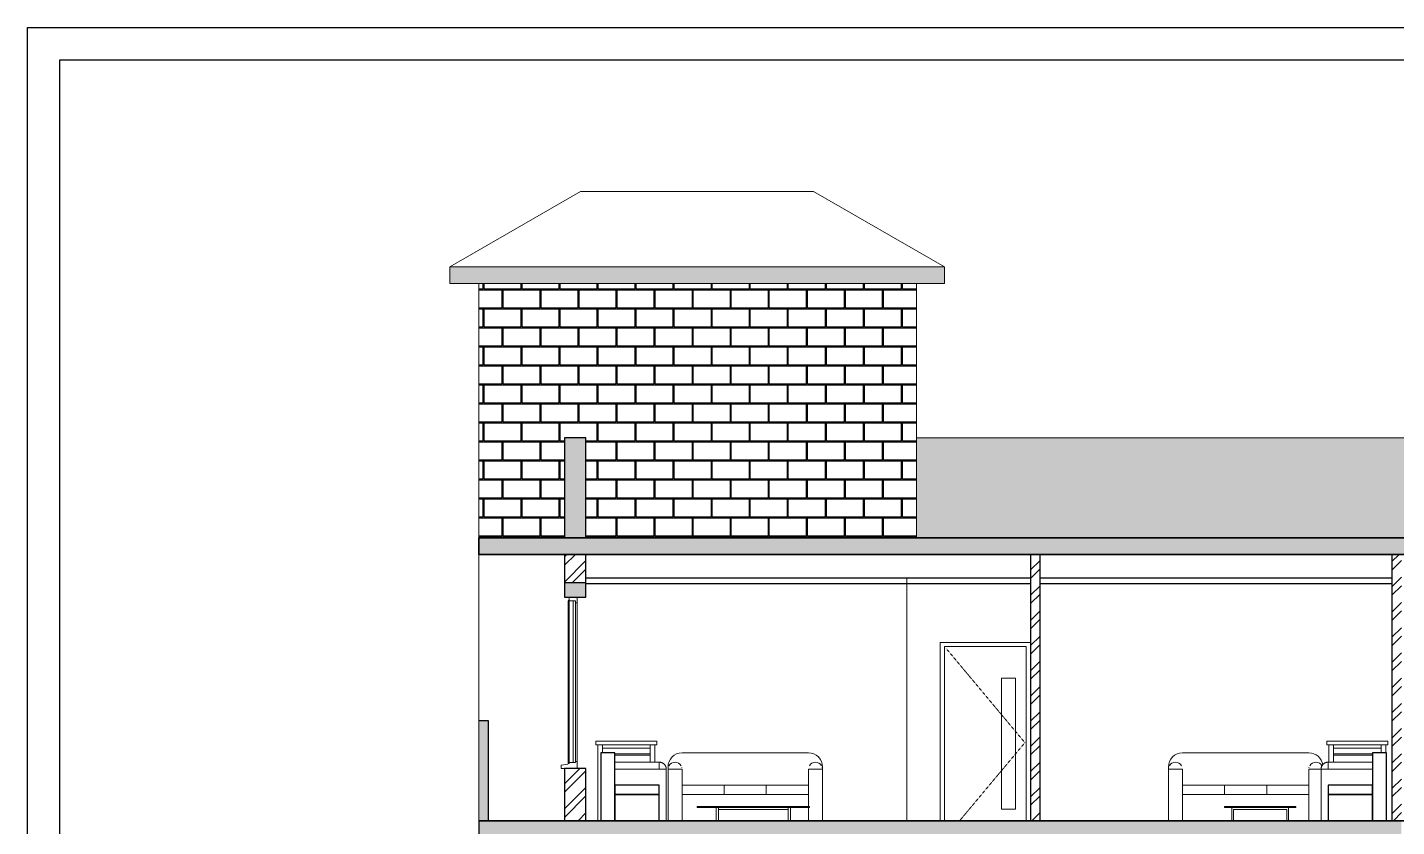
# Model space of a CAD drawing. Header units: inches. Extents: x 13884 to 18519, y 5853 to 8310.
# Drawn here: x 15047 to 15623, y 6326 to 6663 of the extents above; entities that cross this region are included whole.
import ezdxf

# ---------------------------------------------------------------- set-up
doc = ezdxf.new("R2010")
doc.units = ezdxf.units.IN
doc.header["$LTSCALE"] = 0.5
doc.header["$MEASUREMENT"] = 0
doc.linetypes.add('Dash4', pattern=[0.11811, 0.059055, -0.059055])
for name, color, linetype, lineweight in [('A-CLNGSUM', 5, 'Continuous', 9), ('A-DOORSYM', 1, 'Continuous', 9), ('A-FLOROTM', 6, 'Continuous', 9), ('A-GLAZIDM', 6, 'Continuous', 9), ('A-ROOFOTM', 4, 'Continuous', 9), ('A-WALL', 2, 'Continuous', 9), ('G-PLANOTM', 6, 'Continuous', 9), ('I-DETLFUM', 2, 'Continuous', 9)]:
    doc.layers.add(name, color=color, linetype=linetype, lineweight=lineweight)
doc.layers.add('Template', color=7, linetype='Continuous')

# ---------------------------------------------------------------- blocks, each defined once
blk = doc.blocks.new('Single Shutter with peep - D1-130232-Section 3')
at = {"layer": 'A-DOORSYM', "color": 252}
for p, q in [((-67.85, 208.23), (-102.31, 208.23)), ((-102.31, 208.23), (-102.31, 135)), ((-102.31, 135), (-102.31, 208.23)), ((-102.31, 208.23), (-67.85, 208.23)), ((-67.85, 135), (-67.85, 208.23)), ((-67.85, 208.23), (-67.85, 135)), ((-78.28, 139.81), (-78.28, 194.93)), ((-78.28, 194.93), (-72.38, 194.93)), ((-72.38, 194.93), (-72.38, 139.81)), ((-72.38, 139.81), (-78.28, 139.81))]:
    blk.add_line(p, q, dxfattribs=at)
at = {"layer": 'A-DOORSYM', "color": 252, "linetype": 'Dash4'}
for p, q in [((-101.72, 207.64), (-68.44, 167.82)), ((-68.44, 167.82), (-95.87, 135))]:
    blk.add_line(p, q, dxfattribs=at)
blk = doc.blocks.new('Tpl All Bars - W1-137298-Section 3')
at = {"layer": 'A-GLAZIDM', "color": 252, "lineweight": 18}
for p, q in [((-256.84, 104), (-260.11, 104)), ((-260.11, 104), (-260.11, 102.43)), ((-256.84, 101.64), (-256.84, 104)), ((-260.11, 102.43), (-257.55, 102.43)), ((-258.5, 102.43), (-258.5, 34.48)), ((-257.55, 102.43), (-258.5, 102.43)), ((-257.55, 102.43), (-257.55, 101.64)), ((-257.55, 34.48), (-257.55, 102.43)), ((-257.55, 101.64), (-256.84, 101.64)), ((-256.84, 34.95), (-257.55, 34.95)), ((-257.55, 34.95), (-257.55, 34.48)), ((-256.84, 32), (-256.84, 34.95)), ((-260.7, 33.76), (-263.55, 33.33)), ((-263.55, 33.33), (-263.55, 32)), ((-263.55, 32), (-256.84, 32)), ((-260.11, 34.01), (-260.7, 33.96)), ((-260.7, 33.96), (-260.7, 33.76)), ((-257.55, 34.48), (-260.11, 34.48)), ((-260.11, 34.48), (-260.11, 34.01)), ((-258.5, 34.48), (-257.55, 34.48))]:
    blk.add_line(p, q, dxfattribs=at)
at = {"layer": 'A-GLAZIDM', "color": 252}
for p, q in [((-260.34, 102.82), (-260.56, 102.39)), ((-260.56, 102.39), (-260.56, 34.51)), ((-260.34, 102.82), (-260.34, 34.09)), ((-260.11, 102.82), (-260.34, 102.82)), ((-260.11, 34.48), (-260.11, 102.43)), ((-256.84, 101.64), (-256.84, 34.95)), ((-260.56, 34.51), (-260.34, 34.09)), ((-260.34, 34.09), (-260.11, 34.09))]:
    blk.add_line(p, q, dxfattribs=at)
blk = doc.blocks.new('Sofa Three Seater - 1650 x 700 mm-V8-Section 3')
at = {"layer": 'G-PLANOTM', "color": 7, "lineweight": 25}
for p, q in [((-240.95, 405.54), (-246.86, 405.54)), ((-246.86, 405.54), (-246.86, 377)), ((-240.95, 377), (-240.95, 405.54)), ((-222.25, 391.96), (-240.95, 391.96)), ((-240.95, 391.96), (-240.95, 388.02)), ((-222.25, 388.02), (-222.25, 391.96)), ((-240.95, 388.02), (-222.25, 388.02)), ((-222.25, 388.02), (-240.95, 388.02)), ((-240.95, 388.02), (-240.95, 377)), ((-222.25, 377), (-222.25, 388.02)), ((-246.86, 377), (-240.95, 377)), ((-240.95, 377), (-222.25, 377))]:
    blk.add_line(p, q, dxfattribs=at)
at = {"layer": 'G-PLANOTM', "color": 7}
for p, q in [((-222.25, 401.61), (-240.95, 401.61)), ((-240.95, 398.65), (-222.25, 398.65)), ((-240.95, 398.65), (-222.25, 398.65)), ((-222.25, 401.51), (-222.25, 401.61)), ((-222.25, 401.61), (-222.25, 401.51)), ((-222.25, 401.21), (-222.25, 401.51)), ((-222.25, 401.51), (-222.25, 401.21)), ((-222.25, 400.74), (-222.25, 401.21)), ((-222.25, 401.21), (-222.25, 400.74)), ((-222.25, 400.13), (-222.25, 400.74)), ((-222.25, 400.74), (-222.25, 400.13)), ((-222.25, 398.65), (-222.25, 400.13)), ((-222.25, 400.13), (-222.25, 398.65)), ((-222.25, 398.65), (-220.77, 398.65)), ((-220.77, 398.65), (-222.25, 398.65)), ((-220.77, 398.65), (-220.16, 398.65)), ((-220.16, 398.65), (-220.77, 398.65)), ((-220.16, 398.65), (-219.69, 398.65)), ((-219.69, 398.65), (-220.16, 398.65)), ((-219.69, 398.65), (-219.4, 398.65)), ((-219.4, 398.65), (-219.69, 398.65)), ((-219.4, 398.65), (-219.3, 398.65)), ((-219.3, 398.65), (-219.4, 398.65)), ((-219.3, 377), (-219.3, 398.65))]:
    blk.add_line(p, q, dxfattribs=at)
blk.add_lwpolyline([(-219.3, 398.65), (-219.3, 398.77), (-219.31, 398.89), (-219.32, 399.01), (-219.34, 399.12), (-219.36, 399.24), (-219.38, 399.36), (-219.41, 399.47), (-219.45, 399.58), (-219.49, 399.69), (-219.53, 399.8), (-219.58, 399.91), (-219.63, 400.02), (-219.69, 400.12), (-219.75, 400.22), (-219.81, 400.32), (-219.88, 400.42), (-219.96, 400.51), (-220.03, 400.6), (-220.11, 400.69), (-220.19, 400.77), (-220.28, 400.85), (-220.37, 400.93), (-220.46, 401), (-220.56, 401.07), (-220.66, 401.14), (-220.76, 401.2), (-220.86, 401.26), (-220.96, 401.31), (-221.07, 401.36), (-221.18, 401.41), (-221.29, 401.45), (-221.4, 401.48), (-221.52, 401.51), (-221.63, 401.54), (-221.75, 401.56), (-221.87, 401.58), (-221.98, 401.59), (-222.1, 401.6), (-222.22, 401.61), (-222.25, 401.61)], dxfattribs=at)
blk = doc.blocks.new('Sofa Three Seater - 1650 x 700 mm-V1-Section 3')
at = {"layer": 'G-PLANOTM', "color": 7}
for p, q in [((-159.5, 163.54), (-212.65, 163.54)), ((-218.56, 157.64), (-218.56, 156.65)), ((-218.56, 156.65), (-218.56, 135)), ((-218.56, 156.65), (-218.16, 156.65)), ((-218.56, 156.65), (-217.98, 156.65)), ((-218.16, 156.65), (-218.56, 156.65)), ((-218.16, 156.65), (-217.69, 156.65)), ((-217.69, 156.65), (-218.16, 156.65)), ((-217.69, 156.65), (-216.37, 156.65)), ((-216.37, 156.65), (-217.69, 156.65)), ((-216.37, 156.65), (-215.61, 156.65)), ((-215.61, 156.65), (-216.37, 156.65)), ((-215.61, 156.65), (-214.84, 156.65)), ((-214.84, 156.65), (-215.61, 156.65)), ((-214.84, 156.65), (-214.13, 156.65)), ((-214.13, 156.65), (-214.84, 156.65)), ((-214.13, 156.65), (-213.52, 156.65)), ((-213.52, 156.65), (-214.13, 156.65)), ((-213.52, 156.65), (-213.05, 156.65)), ((-213.05, 156.65), (-213.52, 156.65)), ((-213.27, 156.65), (-212.65, 156.65)), ((-213.05, 156.65), (-212.65, 156.65)), ((-212.65, 156.65), (-213.05, 156.65)), ((-212.65, 135), (-212.65, 156.65)), ((-159.5, 156.65), (-159.5, 140.99)), ((-159.5, 156.65), (-159.11, 156.65)), ((-159.5, 156.65), (-158.92, 156.65)), ((-159.11, 156.65), (-159.5, 156.65)), ((-159.11, 156.65), (-158.64, 156.65)), ((-158.64, 156.65), (-159.11, 156.65)), ((-158.64, 156.65), (-158.03, 156.65)), ((-158.03, 156.65), (-158.64, 156.65)), ((-158.03, 156.65), (-157.31, 156.65)), ((-157.31, 156.65), (-158.03, 156.65)), ((-157.31, 156.65), (-156.55, 156.65)), ((-156.55, 156.65), (-157.31, 156.65)), ((-156.55, 156.65), (-155.79, 156.65)), ((-155.79, 156.65), (-156.55, 156.65)), ((-155.79, 156.65), (-154.46, 156.65)), ((-154.46, 156.65), (-155.79, 156.65)), ((-154.46, 156.65), (-153.99, 156.65)), ((-153.99, 156.65), (-154.46, 156.65)), ((-154.18, 156.65), (-153.6, 156.65)), ((-153.99, 156.65), (-153.6, 156.65)), ((-153.6, 156.65), (-153.99, 156.65)), ((-153.6, 156.65), (-153.6, 157.64)), ((-153.6, 135), (-153.6, 156.65)), ((-212.65, 149.96), (-212.44, 149.96)), ((-212.44, 149.96), (-212.19, 149.96)), ((-212.19, 149.96), (-211.49, 149.96)), ((-211.49, 149.96), (-211.08, 149.96)), ((-211.08, 149.96), (-196.51, 149.96)), ((-196.51, 149.96), (-196.1, 149.96)), ((-196.1, 149.96), (-195.72, 149.96)), ((-195.72, 149.96), (-195.4, 149.96)), ((-195.4, 149.96), (-195.15, 149.96)), ((-195.15, 149.96), (-194.99, 149.96)), ((-194.99, 149.96), (-194.94, 149.96)), ((-194.94, 149.96), (-194.94, 146.02)), ((-194.94, 149.96), (-194.88, 149.96)), ((-194.94, 146.02), (-194.94, 149.96)), ((-194.88, 149.96), (-194.73, 149.96)), ((-194.73, 149.96), (-194.47, 149.96)), ((-194.47, 149.96), (-194.15, 149.96)), ((-194.15, 149.96), (-193.77, 149.96)), ((-193.77, 149.96), (-193.36, 149.96)), ((-193.36, 149.96), (-178.79, 149.96)), ((-178.79, 149.96), (-178.39, 149.96)), ((-178.39, 149.96), (-178.01, 149.96)), ((-178.01, 149.96), (-177.68, 149.96)), ((-177.68, 149.96), (-177.43, 149.96)), ((-177.43, 149.96), (-177.27, 149.96)), ((-177.27, 149.96), (-177.22, 149.96)), ((-177.22, 149.96), (-177.22, 146.02)), ((-177.22, 149.96), (-177.17, 149.96)), ((-177.22, 146.02), (-177.22, 149.96)), ((-177.17, 149.96), (-177.01, 149.96)), ((-177.01, 149.96), (-176.76, 149.96)), ((-176.76, 149.96), (-176.43, 149.96)), ((-176.43, 149.96), (-176.05, 149.96)), ((-176.05, 149.96), (-175.64, 149.96)), ((-175.64, 149.96), (-161.08, 149.96)), ((-161.08, 149.96), (-160.67, 149.96)), ((-160.67, 149.96), (-159.96, 149.96)), ((-159.96, 149.96), (-159.71, 149.96)), ((-159.71, 149.96), (-159.5, 149.96)), ((-212.65, 146.02), (-211.08, 146.02)), ((-212.65, 146.02), (-212.65, 135)), ((-196.51, 146.02), (-211.08, 146.02)), ((-211.08, 146.02), (-196.51, 146.02)), ((-196.51, 146.02), (-193.36, 146.02)), ((-178.79, 146.02), (-193.36, 146.02)), ((-193.36, 146.02), (-178.79, 146.02)), ((-178.79, 146.02), (-175.76, 146.02)), ((-175.64, 146.02), (-175.76, 146.02)), ((-161.08, 146.02), (-175.64, 146.02)), ((-175.64, 146.02), (-161.08, 146.02)), ((-161.08, 146.02), (-159.5, 146.02)), ((-159.5, 146.02), (-159.5, 140.99)), ((-159.5, 140.49), (-159.5, 135)), ((-159.5, 140.49), (-159.5, 135))]:
    blk.add_line(p, q, dxfattribs=at)
for centre, radius, start, end in [((-212.65, 157.64), 5.91, 90, 180), ((-159.5, 157.64), 5.91, 360, 90), ((-215.61, 156.65), 2.95, 30, 150), ((-215.61, 156.65), 2.95, 30, 150), ((-215.61, 156.65), 2.95, 10.86, 15), ((-215.61, 156.65), 2.95, 10.86, 15), ((-156.55, 156.65), 2.95, 30, 150), ((-156.55, 156.65), 2.95, 30, 150), ((-156.55, 156.65), 2.95, 10.86, 15), ((-156.55, 156.65), 2.95, 10.86, 15)]:
    blk.add_arc(centre, radius, start, end, dxfattribs=at)
blk = doc.blocks.new('Table - Coffee _3_ - 1200 x 760mm-170253-Section 3')
at = {"layer": 'I-DETLFUM', "color": 7}
for p, q in [((-206.32, 140.99), (-159.08, 140.99)), ((-206.32, 140.49), (-206.32, 140.99)), ((-159.08, 140.49), (-206.32, 140.49)), ((-198.32, 135), (-198.32, 140.49)), ((-197.32, 140.49), (-197.32, 135)), ((-168.08, 139.74), (-197.32, 139.74)), ((-168.08, 135), (-168.08, 140.49)), ((-167.08, 140.49), (-167.08, 135)), ((-159.08, 140.49), (-159.08, 140.99))]:
    blk.add_line(p, q, dxfattribs=at)
blk = doc.blocks.new('Stool _4_ - 650 x 500mm-171093-Section 3')
at = {"layer": 'I-DETLFUM', "color": 7}
for p, q in [((-248.87, 168.46), (-223.28, 168.46)), ((-248.87, 166.89), (-248.87, 168.46)), ((-223.28, 166.89), (-223.28, 168.46)), ((-223.28, 166.89), (-248.87, 166.89)), ((-248.09, 135), (-248.09, 166.89)), ((-246.12, 163.54), (-246.12, 166.89)), ((-226.04, 165.5), (-246.12, 165.5)), ((-226.04, 163.18), (-240.95, 163.18)), ((-240.95, 162.55), (-226.04, 162.55)), ((-226.04, 159.61), (-226.04, 166.89)), ((-224.07, 159.61), (-224.07, 166.89))]:
    blk.add_line(p, q, dxfattribs=at)
blk = doc.blocks.new('Sofa Three Seater - 1650 x 700 mm-V9-Section 3')
at = {"layer": 'G-PLANOTM', "color": 7, "lineweight": 25}
for p, q in [((77.8, 405.54), (77.8, 377)), ((83.7, 405.54), (77.8, 405.54)), ((83.7, 377), (83.7, 405.54)), ((77.8, 391.96), (59.1, 391.96)), ((59.1, 391.96), (59.1, 388.02)), ((77.8, 388.02), (77.8, 391.96)), ((59.1, 388.02), (77.8, 388.02)), ((77.8, 388.02), (59.1, 388.02)), ((59.1, 388.02), (59.1, 377)), ((77.8, 377), (77.8, 388.02)), ((59.1, 377), (77.8, 377)), ((77.8, 377), (83.7, 377))]:
    blk.add_line(p, q, dxfattribs=at)
at = {"layer": 'G-PLANOTM', "color": 7}
for p, q in [((56.14, 398.65), (56.14, 377)), ((56.14, 398.65), (56.24, 398.65)), ((56.24, 398.65), (56.14, 398.65)), ((56.24, 398.65), (56.54, 398.65)), ((56.54, 398.65), (56.24, 398.65)), ((56.54, 398.65), (57.01, 398.65)), ((57.01, 398.65), (56.54, 398.65)), ((57.01, 398.65), (57.62, 398.65)), ((57.62, 398.65), (57.01, 398.65)), ((57.62, 398.65), (59.1, 398.65)), ((59.1, 398.65), (57.62, 398.65)), ((59.1, 401.61), (59.1, 401.51)), ((77.8, 401.61), (59.1, 401.61)), ((59.1, 401.51), (59.1, 401.61)), ((59.1, 401.51), (59.1, 401.21)), ((59.1, 401.21), (59.1, 401.51)), ((59.1, 401.21), (59.1, 400.74)), ((59.1, 400.74), (59.1, 401.21)), ((59.1, 400.74), (59.1, 400.13)), ((59.1, 400.13), (59.1, 400.74)), ((59.1, 400.13), (59.1, 398.65)), ((59.1, 398.65), (59.1, 400.13)), ((59.1, 398.65), (77.8, 398.65)), ((59.1, 398.65), (77.8, 398.65))]:
    blk.add_line(p, q, dxfattribs=at)
blk.add_lwpolyline([(59.1, 401.61), (58.98, 401.6), (58.86, 401.6), (58.74, 401.59), (58.62, 401.57), (58.51, 401.55), (58.39, 401.52), (58.28, 401.49), (58.17, 401.46), (58.06, 401.42), (57.95, 401.37), (57.84, 401.33), (57.73, 401.27), (57.63, 401.22), (57.53, 401.16), (57.43, 401.09), (57.33, 401.02), (57.24, 400.95), (57.15, 400.87), (57.06, 400.79), (56.98, 400.71), (56.9, 400.62), (56.82, 400.53), (56.75, 400.44), (56.68, 400.35), (56.61, 400.25), (56.55, 400.15), (56.49, 400.05), (56.44, 399.94), (56.39, 399.83), (56.34, 399.72), (56.3, 399.61), (56.27, 399.5), (56.23, 399.39), (56.21, 399.27), (56.19, 399.16), (56.17, 399.04), (56.15, 398.92), (56.15, 398.8), (56.14, 398.69), (56.14, 398.65)], dxfattribs=at)
blk = doc.blocks.new('Sofa Three Seater - 1650 x 700 mm-V2-Section 3')
at = {"layer": 'G-PLANOTM', "color": 7}
for p, q in [((51, 163.54), (-2.15, 163.54)), ((-8.06, 157.64), (-8.06, 156.65)), ((-8.06, 156.65), (-8.06, 135)), ((-8.06, 156.65), (-7.66, 156.65)), ((-7.66, 156.65), (-8.06, 156.65)), ((-7.66, 156.65), (-7.19, 156.65)), ((-7.19, 156.65), (-7.66, 156.65)), ((-7.19, 156.65), (-5.87, 156.65)), ((-5.87, 156.65), (-7.19, 156.65)), ((-5.87, 156.65), (-5.11, 156.65)), ((-5.11, 156.65), (-5.87, 156.65)), ((-5.11, 156.65), (-4.34, 156.65)), ((-4.34, 156.65), (-5.11, 156.65)), ((-4.34, 156.65), (-3.63, 156.65)), ((-3.63, 156.65), (-4.34, 156.65)), ((-3.63, 156.65), (-3.02, 156.65)), ((-3.02, 156.65), (-3.63, 156.65)), ((-3.02, 156.65), (-2.55, 156.65)), ((-2.55, 156.65), (-3.02, 156.65)), ((-2.55, 156.65), (-2.15, 156.65)), ((-2.15, 156.65), (-2.55, 156.65)), ((-2.15, 135), (-2.15, 156.65)), ((51, 156.65), (51, 135)), ((51, 156.65), (51.39, 156.65)), ((51.39, 156.65), (51, 156.65)), ((51.39, 156.65), (51.86, 156.65)), ((51.86, 156.65), (51.39, 156.65)), ((51.86, 156.65), (53.19, 156.65)), ((53.19, 156.65), (51.86, 156.65)), ((53.19, 156.65), (53.95, 156.65)), ((53.95, 156.65), (53.19, 156.65)), ((53.95, 156.65), (54.71, 156.65)), ((54.71, 156.65), (53.95, 156.65)), ((54.71, 156.65), (56.04, 156.65)), ((56.04, 156.65), (54.71, 156.65)), ((56.04, 156.65), (56.16, 156.65)), ((56.16, 156.65), (56.04, 156.65)), ((-2.15, 149.96), (-1.94, 149.96)), ((-1.94, 149.96), (-1.69, 149.96)), ((-1.69, 149.96), (-0.99, 149.96)), ((-0.99, 149.96), (-0.58, 149.96)), ((-0.58, 149.96), (13.99, 149.96)), ((13.99, 149.96), (14.4, 149.96)), ((14.4, 149.96), (14.78, 149.96)), ((14.78, 149.96), (15.1, 149.96)), ((15.1, 149.96), (15.35, 149.96)), ((15.35, 149.96), (15.51, 149.96)), ((15.51, 149.96), (15.56, 149.96)), ((15.56, 146.02), (15.56, 149.96)), ((15.56, 149.96), (15.56, 146.02)), ((15.56, 149.96), (15.62, 149.96)), ((15.62, 149.96), (15.77, 149.96)), ((15.77, 149.96), (16.03, 149.96)), ((16.03, 149.96), (16.35, 149.96)), ((16.35, 149.96), (16.73, 149.96)), ((16.73, 149.96), (17.14, 149.96)), ((17.14, 149.96), (31.71, 149.96)), ((31.71, 149.96), (32.11, 149.96)), ((32.11, 149.96), (32.49, 149.96)), ((32.49, 149.96), (32.82, 149.96)), ((32.82, 149.96), (33.07, 149.96)), ((33.07, 149.96), (33.23, 149.96)), ((33.23, 149.96), (33.28, 149.96)), ((33.28, 146.02), (33.28, 149.96)), ((33.28, 149.96), (33.28, 146.02)), ((33.28, 149.96), (33.33, 149.96)), ((33.33, 149.96), (33.49, 149.96)), ((33.49, 149.96), (33.74, 149.96)), ((33.74, 149.96), (34.07, 149.96)), ((34.07, 149.96), (34.45, 149.96)), ((34.45, 149.96), (34.86, 149.96)), ((34.86, 149.96), (49.42, 149.96)), ((49.42, 149.96), (49.83, 149.96)), ((49.83, 149.96), (50.54, 149.96)), ((50.54, 149.96), (50.79, 149.96)), ((50.79, 149.96), (51, 149.96)), ((-2.15, 146.02), (-0.58, 146.02)), ((-2.15, 135), (-2.15, 146.02)), ((13.99, 146.02), (-0.58, 146.02)), ((-0.58, 146.02), (13.99, 146.02)), ((13.99, 146.02), (17.14, 146.02)), ((31.71, 146.02), (17.14, 146.02)), ((17.14, 146.02), (31.71, 146.02)), ((31.71, 146.02), (34.86, 146.02)), ((49.42, 146.02), (34.86, 146.02)), ((34.86, 146.02), (51, 146.02)), ((51, 135), (51, 146.02))]:
    blk.add_line(p, q, dxfattribs=at)
for centre, radius, start, end in [((-2.15, 157.64), 5.91, 90, 180), ((51, 157.64), 5.91, 7.96382, 90), ((-5.11, 156.65), 2.95, 165, 169.14), ((-5.11, 156.65), 2.95, 165, 169.14), ((-5.11, 156.65), 2.95, 30, 150), ((-5.11, 156.65), 2.95, 30, 150), ((53.95, 156.65), 2.95, 165, 169.14), ((53.95, 156.65), 2.95, 165, 169.14), ((53.95, 156.65), 2.95, 30, 150), ((53.95, 156.65), 2.95, 30, 150)]:
    blk.add_arc(centre, radius, start, end, dxfattribs=at)
blk = doc.blocks.new('Table - Coffee _3_ - 1200 x 760mm-171633-Section 3')
at = {"layer": 'I-DETLFUM', "color": 7}
for p, q in [((15.58, 140.99), (45.5, 140.99)), ((15.58, 140.99), (15.58, 140.49)), ((45.5, 140.49), (15.58, 140.49)), ((18.58, 140.49), (18.58, 135)), ((19.33, 139.74), (41.75, 139.74)), ((19.33, 135), (19.33, 139.74)), ((41.75, 139.74), (41.75, 135)), ((42.5, 135), (42.5, 140.49)), ((45.5, 140.99), (45.5, 140.49))]:
    blk.add_line(p, q, dxfattribs=at)
blk = doc.blocks.new('Stool _4_ - 650 x 500mm-171634-Section 3')
at = {"layer": 'I-DETLFUM', "color": 7}
for p, q in [((58.63, 168.46), (84.22, 168.46)), ((58.63, 168.46), (58.63, 166.89)), ((84.22, 168.46), (84.22, 166.89)), ((84.22, 166.89), (58.63, 166.89)), ((59.41, 166.89), (59.41, 159.61)), ((61.38, 166.89), (61.38, 159.61)), ((81.46, 165.5), (61.38, 165.5)), ((77.8, 163.18), (61.38, 163.18)), ((61.38, 162.55), (77.8, 162.55)), ((81.46, 166.89), (81.46, 163.54)), ((83.43, 166.89), (83.43, 163.54))]:
    blk.add_line(p, q, dxfattribs=at)
blk = doc.blocks.new('A3 Paper')
at = {"layer": 'Template', "color": 116}
for points in [[(44545, -27531), (69442, -27531), (69442, -45138), (44545, -45138)], [(69146, -44841), (44841, -44841), (44841, -27828), (69146, -27828)]]:
    blk.add_lwpolyline(points, close=True, dxfattribs=at)

msp = doc.modelspace()

# ---------------------------------------------------------------- hatches: boundary and pattern name
h = msp.add_hatch(color=256)
h.dxf.hatch_style = 1
h.paths.add_polyline_path([(15432.97594, 6561.96485), (15224.97594, 6561.96485), (15224.97594, 6554.96485), (15432.97594, 6554.96485)])
h = msp.add_hatch()
h.set_pattern_fill('AR-B816C', color=256)
h.set_pattern_definition([(0, (16615.337, 5968.343), (8, 8), [15.625, -0.375]), (0, (16607.337, 5968.718), (8, 8), [15.625, -0.375]), (90, (16615.337, 5968.343), (-8, 8), [-8.375, 7.625]), (90, (16614.962, 5968.343), (-8, 8), [-8.375, 7.625])])
h.paths.add_polyline_path([(15421.22594, 6554.96485), (15237.22594, 6554.96485), (15237.22594, 6447.96485), (15273.22594, 6447.96485), (15273.22594, 6489.96485), (15282.22594, 6489.96485), (15282.22594, 6447.96485), (15421.22594, 6447.96485)])
h = msp.add_hatch(color=256)
h.dxf.hatch_style = 1
h.paths.add_polyline_path([(15786.22594, 6489.96485), (15421.22594, 6489.96485), (15421.22594, 6447.96485), (15786.22594, 6447.96485)])
h.paths.add_polyline_path([(15282.22594, 6428.96485), (15273.22594, 6428.96485), (15273.22594, 6422.96485), (15282.22594, 6422.96485)])
h.paths.add_polyline_path([(15282.22594, 6309.96485), (15273.22594, 6309.96485), (15273.22594, 6303.96485), (15282.22594, 6303.96485)])
h.paths.add_polyline_path([(15282.22594, 6190.96485), (15273.22594, 6190.96485), (15273.22594, 6184.96485), (15282.22594, 6184.96485)])
h.paths.add_polyline_path([(15282.22594, 6067.96485), (15273.22594, 6067.96485), (15273.22594, 6061.96485), (15282.22594, 6061.96485)])
h.paths.add_polyline_path([(15273.22594, 5971.96485), (15237.22594, 5971.96485), (15237.22594, 5957.96485), (15273.22594, 5957.96485)])
h.paths.add_polyline_path([(15795.22594, 5971.96485), (15273.22594, 5971.96485), (15273.22594, 5957.96485), (15795.22594, 5957.96485)])
h.paths.add_polyline_path([(15837.22594, 5971.96485), (15795.22594, 5971.96485), (15795.22594, 5957.96485), (15837.22594, 5957.96485)])
h.paths.add_polyline_path([(15837.22594, 6090.96485), (15814.22594, 6090.96485), (15814.22594, 6083.96485), (15837.22594, 6083.96485)])
h.paths.add_polyline_path([(15814.22594, 6090.96485), (15810.22594, 6090.96485), (15786.22594, 6090.96485), (15625.22594, 6090.96485), (15625.22594, 6083.96485), (15814.22594, 6083.96485)])
h.paths.add_polyline_path([(15837.22594, 6162.96485), (15833.22594, 6162.96485), (15833.22594, 6090.96485), (15837.22594, 6090.96485)])
h.paths.add_polyline_path([(15625.22594, 6090.96485), (15237.22594, 6090.96485), (15237.22594, 6083.96485), (15625.22594, 6083.96485)])
h.paths.add_polyline_path([(15241.22594, 6132.96485), (15237.22594, 6132.96485), (15237.22594, 6090.96485), (15241.22594, 6090.96485)])
h.paths.add_polyline_path([(15241.22594, 6251.96485), (15237.22594, 6251.96485), (15237.22594, 6209.96485), (15241.22594, 6209.96485)])
h.paths.add_polyline_path([(15625.22594, 6209.96485), (15237.22594, 6209.96485), (15237.22594, 6202.96485), (15625.22594, 6202.96485)])
h.paths.add_polyline_path([(15837.22594, 6281.96485), (15833.22594, 6281.96485), (15833.22594, 6209.96485), (15837.22594, 6209.96485)])
h.paths.add_polyline_path([(15837.22594, 6447.96485), (15237.22594, 6447.96485), (15237.22594, 6440.96485), (15837.22594, 6440.96485)])
h.paths.add_polyline_path([(15837.22594, 6400.96485), (15833.22594, 6400.96485), (15833.22594, 6328.96485), (15837.22594, 6328.96485)])
h.paths.add_polyline_path([(15837.22594, 6328.96485), (15833.22594, 6328.96485), (15814.22594, 6328.96485), (15814.22594, 6321.96485), (15837.22594, 6321.96485)])
h.paths.add_polyline_path([(15625.22594, 6328.96485), (15237.22594, 6328.96485), (15237.22594, 6321.96485), (15625.22594, 6321.96485)])
h.paths.add_polyline_path([(15241.22594, 6370.96485), (15237.22594, 6370.96485), (15237.22594, 6328.96485), (15241.22594, 6328.96485)])
h.paths.add_polyline_path([(15282.22594, 6489.96485), (15273.22594, 6489.96485), (15273.22594, 6447.96485), (15282.22594, 6447.96485)])
h = msp.add_hatch()
h.set_pattern_fill('ANSI32', color=256, scale=20)
h.set_pattern_definition([(45, (16615.337, 5968.343), (-5.3033, 5.3033), []), (45, (16618.873, 5968.343), (-5.3033, 5.3033), [])])
h.paths.add_polyline_path([(15795.22594, 6489.96485), (15786.22594, 6489.96485), (15786.22594, 6447.96485), (15795.22594, 6447.96485)])
h.paths.add_polyline_path([(15814.22594, 6440.96485), (15810.22594, 6440.96485), (15810.22594, 6400.96485), (15810.22594, 6328.96485), (15814.22594, 6328.96485)])
h.paths.add_polyline_path([(15625.22594, 6440.96485), (15621.22594, 6440.96485), (15621.22594, 6328.96485), (15625.22594, 6328.96485)])
h.paths.add_polyline_path([(15473.22594, 6440.96485), (15469.22594, 6440.96485), (15469.22594, 6328.96485), (15473.22594, 6328.96485)])
h.paths.add_polyline_path([(15282.22594, 6440.96485), (15273.22594, 6440.96485), (15273.22594, 6428.96485), (15282.22594, 6428.96485)])
h.paths.add_polyline_path([(15282.22594, 6350.96485), (15273.22594, 6350.96485), (15273.22594, 6328.96485), (15282.22594, 6328.96485)])

# ---------------------------------------------------------------- linework, layer by layer
for p, q in [((15282.22594, 6428.96485), (15273.22594, 6428.96485)), ((15282.22594, 6422.96485), (15282.22594, 6428.96485)), ((15237.22594, 6328.96485), (15237.22594, 6321.96485))]:
    msp.add_line(p, q)
at = {"layer": 'A-CLNGSUM', "lineweight": 25}
for p, q in [((15469.22594, 6430.96485), (15282.22594, 6430.96485)), ((15282.22594, 6428.72076), (15469.22594, 6428.72076)), ((15621.22594, 6430.96485), (15473.22594, 6430.96485)), ((15473.22594, 6428.72076), (15621.22594, 6428.72076))]:
    msp.add_line(p, q, dxfattribs=at)
at = {"layer": 'A-FLOROTM', "lineweight": 35}
for p, q in [((15837.22594, 6447.96485), (15237.22594, 6447.96485)), ((15237.22594, 6447.96485), (15237.22594, 6440.96485)), ((15237.22594, 6440.96485), (15837.22594, 6440.96485)), ((15786.22594, 6328.96485), (15237.22594, 6328.96485))]:
    msp.add_line(p, q, dxfattribs=at)
at = {"layer": 'A-ROOFOTM'}
for p, q in [((15224.97594, 6561.96485), (15279.97594, 6593.71912)), ((15279.97594, 6593.71912), (15377.97594, 6593.71912)), ((15377.97594, 6593.71912), (15432.97594, 6561.96485)), ((15224.97594, 6554.96485), (15224.97594, 6561.96485)), ((15432.97594, 6561.96485), (15224.97594, 6561.96485)), ((15432.97594, 6554.96485), (15432.97594, 6561.96485)), ((15432.97594, 6554.96485), (15224.97594, 6554.96485))]:
    msp.add_line(p, q, dxfattribs=at)
at = {"layer": 'A-WALL'}
for p, q in [((15237.22594, 6554.96485), (15237.22594, 6447.96485)), ((15421.22594, 6447.96485), (15421.22594, 6554.96485)), ((15786.22594, 6489.96485), (15421.22594, 6489.96485)), ((15237.22594, 6442.96485), (15237.22594, 6328.96485)), ((15417.22594, 6328.96485), (15417.22594, 6430.72076)), ((15431.22594, 6328.96485), (15431.22594, 6403.96485)), ((15431.22594, 6403.96485), (15469.22594, 6403.96485))]:
    msp.add_line(p, q, dxfattribs=at)
at = {"layer": 'A-WALL', "lineweight": 25}
for p, q in [((15282.22594, 6489.96485), (15273.22594, 6489.96485)), ((15273.22594, 6489.96485), (15273.22594, 6447.96485)), ((15282.22594, 6447.96485), (15282.22594, 6489.96485)), ((15273.22594, 6440.96485), (15273.22594, 6422.96485)), ((15282.22594, 6422.96485), (15282.22594, 6440.96485)), ((15469.22594, 6440.96485), (15469.22594, 6328.96485)), ((15473.22594, 6328.96485), (15473.22594, 6440.96485)), ((15621.22594, 6440.96485), (15621.22594, 6328.96485)), ((15273.22594, 6422.96485), (15282.22594, 6422.96485)), ((15241.22594, 6370.96485), (15237.22594, 6370.96485)), ((15241.22594, 6328.96485), (15241.22594, 6370.96485)), ((15282.22594, 6350.96485), (15273.22594, 6350.96485)), ((15273.22594, 6350.96485), (15273.22594, 6328.96485)), ((15282.22594, 6328.96485), (15282.22594, 6350.96485))]:
    msp.add_line(p, q, dxfattribs=at)

# ---------------------------------------------------------------- block references
at = {"xscale": 0.04599530890905365, "yscale": 0.04599530890905365, "zscale": 0.04599530890905365}
msp.add_blockref('A3 Paper', (12998.40748, 7929.00862), dxfattribs=at)
at = {"layer": 'A-DOORSYM'}
msp.add_blockref('Single Shutter with peep - D1-130232-Section 3', (15535.30391, 6193.96485), dxfattribs=at)
at = {"layer": 'A-GLAZIDM'}
msp.add_blockref('Tpl All Bars - W1-137298-Section 3', (15535.30391, 6318.96485), dxfattribs=at)
at = {"layer": 'G-PLANOTM'}
for name, p in [('Sofa Three Seater - 1650 x 700 mm-V8-Section 3', (15535.30391, 5951.96485)), ('Sofa Three Seater - 1650 x 700 mm-V1-Section 3', (15535.30391, 6193.96485)), ('Sofa Three Seater - 1650 x 700 mm-V2-Section 3', (15535.30391, 6193.96485)), ('Sofa Three Seater - 1650 x 700 mm-V9-Section 3', (15535.30391, 5951.96485))]:
    msp.add_blockref(name, p, dxfattribs=at)
at = {"layer": 'I-DETLFUM'}
for name in ['Stool _4_ - 650 x 500mm-171093-Section 3', 'Stool _4_ - 650 x 500mm-171634-Section 3', 'Table - Coffee _3_ - 1200 x 760mm-170253-Section 3', 'Table - Coffee _3_ - 1200 x 760mm-171633-Section 3']:
    msp.add_blockref(name, (15535.30391, 6193.96485), dxfattribs=at)

doc.saveas('drawing.dxf')
